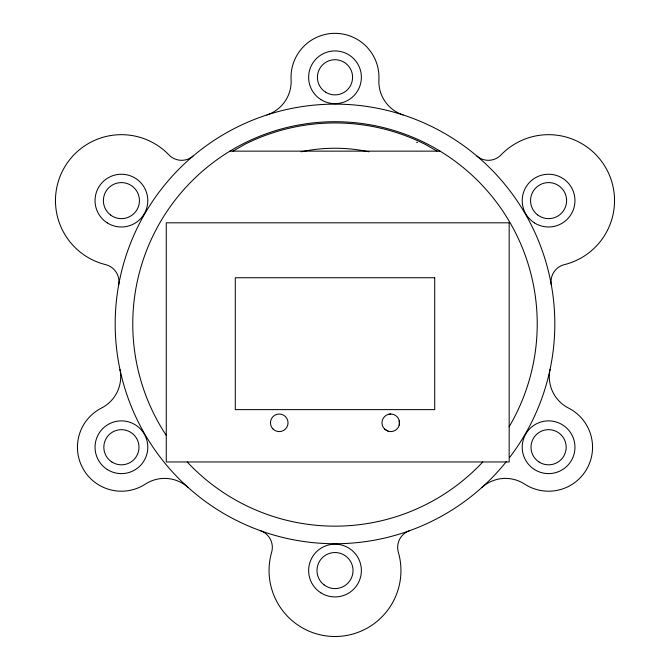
<?xml version="1.0" encoding="UTF-8"?>
<svg xmlns="http://www.w3.org/2000/svg" width="670" height="670" viewBox="0 0 670 670"><rect width="100%" height="100%" fill="white"/><g stroke="black" fill="none" stroke-linecap="round" stroke-linejoin="round"><path stroke-width="1" d="M390.752 414.018L388.483 414.32A8.794 8.794 0 0 0 384.538 429.026A8.794 8.794 0 0 0 399.245 425.09L399.245 420.534M232.993 151.144L244.801 144.326A200.983 200.983 0 0 1 425.199 144.326L437.007 151.144M301.098 151.805C323.275 147.057 346.725 147.057 368.902 151.805M416.581 142.333L417.594 142.333M229.927 151.144L440.073 151.144M388.483 431.304L384.538 429.026M118.691 284.834A17.588 17.588 0 0 0 105.609 264.633A65.945 65.945 0 0 1 64.303 167.642A65.945 65.945 0 0 1 168.949 154.912A17.588 17.588 0 0 0 192.994 156.152M506.286 461.689A219.81 219.81 0 0 1 130.684 404.998A219.81 219.81 0 0 1 365.234 106.212A219.81 219.81 0 0 1 509.502 457.602M260.705 530.799A17.588 17.588 0 0 1 271.651 552.239A65.945 65.945 0 0 0 335 636.5A65.945 65.945 0 0 0 398.349 552.239A17.588 17.588 0 0 1 409.295 530.799M551.309 284.834A17.588 17.588 0 0 1 564.391 264.633A65.945 65.945 0 0 0 605.697 167.642A65.945 65.945 0 0 0 501.051 154.912A17.588 17.588 0 0 1 477.006 156.152M166.327 435.492A202.223 202.223 0 0 1 199.35 173.949A202.223 202.223 0 0 1 462.886 167.274A202.223 202.223 0 0 1 509.1 426.807M482.794 461.957A202.223 202.223 0 0 1 187.206 461.957M119.947 369.43A35.167 35.167 0 0 1 101.488 408.055A43.96 43.96 0 0 0 83.34 469.226A43.96 43.96 0 0 0 145.382 484.092A35.167 35.167 0 0 1 188.069 487.417M266.878 114.939A35.167 35.167 0 0 0 291.098 79.638A43.96 43.96 0 0 1 335 33.341A43.96 43.96 0 0 1 378.902 79.638A35.167 35.167 0 0 0 403.122 114.939M550.053 369.43A35.167 35.167 0 0 0 568.512 408.055A43.96 43.96 0 0 1 586.66 469.226A43.96 43.96 0 0 1 524.618 484.092A35.167 35.167 0 0 0 481.931 487.417M388.483 414.32A8.794 8.794 0 0 1 399.245 425.09M509.175 222.817L166.269 222.817L166.269 461.957L509.175 461.957L509.175 222.817M434.713 277.74L235.287 277.74L235.287 409.621L434.713 409.621L434.713 277.74M324.079 584.893A18.023 18.023 0 0 0 352.881 572.85A18.023 18.023 0 0 0 328.04 553.931A18.023 18.023 0 0 0 324.079 584.893M537.667 214.953A18.023 18.023 0 0 0 566.468 202.901A18.023 18.023 0 0 0 541.628 183.99A18.023 18.023 0 0 0 537.667 214.953M110.491 214.953A18.023 18.023 0 0 0 139.293 202.901A18.023 18.023 0 0 0 114.461 183.99A18.023 18.023 0 0 0 110.491 214.953M107.267 222.876A26.381 26.381 0 0 0 147.768 201.737A26.381 26.381 0 0 0 109.21 177.232A26.381 26.381 0 0 0 107.267 222.876M320.855 592.816A26.381 26.381 0 0 0 361.356 571.678A26.381 26.381 0 0 0 322.789 547.172A26.381 26.381 0 0 0 320.855 592.816M534.442 222.876A26.381 26.381 0 0 0 574.935 201.737A26.381 26.381 0 0 0 536.377 177.232A26.381 26.381 0 0 0 534.442 222.876M111.982 462.082A17.588 17.588 0 0 0 138.983 447.987A17.588 17.588 0 0 0 113.28 431.656A17.588 17.588 0 0 0 111.982 462.082M325.57 92.142A17.588 17.588 0 0 0 352.571 78.047A17.588 17.588 0 0 0 326.859 61.715A17.588 17.588 0 0 0 325.57 92.142M539.157 462.082A17.588 17.588 0 0 0 566.158 447.987A17.588 17.588 0 0 0 540.447 431.656A17.588 17.588 0 0 0 539.157 462.082M320.855 99.562A26.381 26.381 0 0 0 361.356 78.424A26.381 26.381 0 0 0 322.789 53.918A26.381 26.381 0 0 0 320.855 99.562M107.267 469.503A26.381 26.381 0 0 0 147.768 448.364A26.381 26.381 0 0 0 109.21 423.859A26.381 26.381 0 0 0 107.267 469.503M534.442 469.503A26.381 26.381 0 0 0 574.935 448.364A26.381 26.381 0 0 0 536.377 423.859A26.381 26.381 0 0 0 534.442 469.503M273.025 429.026A8.794 8.794 0 0 0 287.74 425.09A8.794 8.794 0 0 0 276.97 414.32A8.794 8.794 0 0 0 273.025 429.026"/></g></svg>
